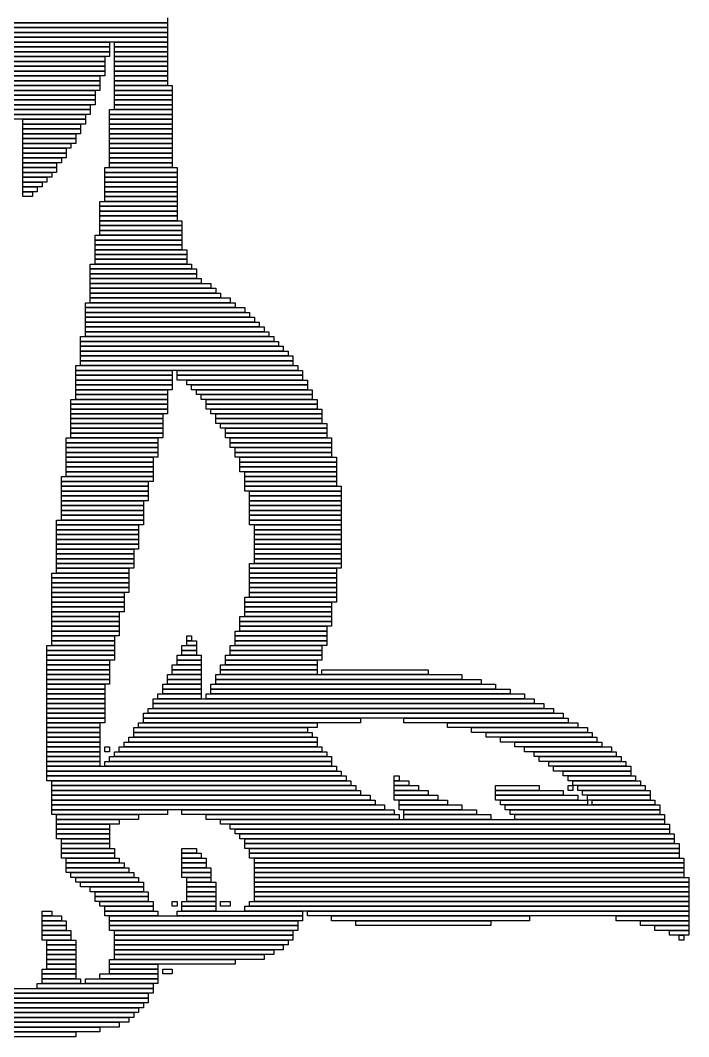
# Model space of a CAD drawing. Extents: x 356 to 668, y 301 to 723.
# Drawn here: x 529.5 to 668, y 301 to 511.5 of the extents above; entities that cross this region are included whole.
import ezdxf

# ---------------------------------------------------------------- set-up
doc = ezdxf.new("R2010")
doc.units = 0

msp = doc.modelspace()

# ---------------------------------------------------------------- linework, layer by layer
for p, q in [((560, 512), (560, 511)), ((560, 511), (508, 511)), ((508, 511), (560, 511)), ((560, 510), (508, 510)), ((508, 510), (560, 510)), ((560, 511), (560, 510)), ((560, 510), (560, 509)), ((507, 508), (560, 508)), ((560, 509), (508, 509)), ((508, 509), (560, 509)), ((560, 508), (508, 508)), ((560, 509), (560, 508)), ((560, 508), (560, 507)), ((560, 507), (507, 507)), ((507, 507), (548, 507)), ((548, 506), (507, 506)), ((507, 506), (548, 506)), ((548, 507), (548, 506)), ((548, 506), (548, 505)), ((549, 507), (560, 507)), ((549, 506), (549, 507)), ((560, 506), (549, 506)), ((549, 506), (560, 506)), ((549, 505), (549, 506)), ((560, 507), (560, 506)), ((560, 506), (560, 505)), ((506, 504), (547, 504)), ((548, 505), (507, 505)), ((507, 505), (548, 505)), ((548, 504), (507, 504)), ((547, 504), (547, 503)), ((548, 505), (548, 504)), ((560, 505), (549, 505)), ((549, 505), (560, 505)), ((549, 504), (549, 505)), ((560, 504), (549, 504)), ((549, 504), (560, 504)), ((549, 503), (549, 504)), ((560, 505), (560, 504)), ((560, 504), (560, 503)), ((505, 501), (547, 501)), ((547, 503), (506, 503)), ((506, 503), (547, 503)), ((547, 502), (506, 502)), ((506, 502), (547, 502)), ((547, 501), (506, 501)), ((547, 503), (547, 502)), ((547, 502), (547, 501)), ((547, 501), (547, 500)), ((560, 503), (549, 503)), ((549, 503), (560, 503)), ((549, 502), (549, 503)), ((560, 502), (549, 502)), ((549, 502), (560, 502)), ((549, 501), (549, 502)), ((560, 501), (549, 501)), ((549, 501), (560, 501)), ((549, 500), (549, 501)), ((560, 503), (560, 502)), ((560, 502), (560, 501)), ((560, 501), (560, 500)), ((547, 500), (505, 500)), ((505, 500), (546, 500)), ((546, 499), (505, 499)), ((505, 499), (546, 499)), ((546, 500), (546, 499)), ((546, 499), (546, 498)), ((560, 500), (549, 500)), ((549, 500), (560, 500)), ((549, 499), (549, 500)), ((560, 499), (549, 499)), ((549, 499), (560, 499)), ((549, 498), (549, 499)), ((560, 500), (560, 499)), ((560, 499), (560, 498)), ((504, 498), (546, 498)), ((546, 497), (504, 497)), ((504, 497), (545, 497)), ((546, 498), (505, 498)), ((545, 497), (545, 496)), ((546, 498), (546, 497)), ((560, 498), (549, 498)), ((549, 498), (561, 498)), ((549, 497), (549, 498)), ((561, 497), (549, 497)), ((549, 497), (561, 497)), ((549, 496), (549, 497)), ((561, 498), (561, 497)), ((561, 497), (561, 496)), ((503, 495), (545, 495)), ((545, 496), (504, 496)), ((504, 496), (545, 496)), ((545, 495), (504, 495)), ((545, 496), (545, 495)), ((545, 495), (545, 494)), ((561, 496), (549, 496)), ((549, 496), (561, 496)), ((549, 495), (549, 496)), ((561, 495), (549, 495)), ((549, 495), (561, 495)), ((549, 494), (549, 495)), ((561, 496), (561, 495)), ((561, 495), (561, 494)), ((502, 493), (544, 493)), ((545, 494), (503, 494)), ((503, 494), (544, 494)), ((544, 493), (503, 493)), ((544, 494), (544, 493)), ((544, 493), (544, 492)), ((548, 493), (561, 493)), ((548, 492), (548, 493)), ((561, 494), (549, 494)), ((549, 494), (561, 494)), ((549, 493), (549, 494)), ((561, 493), (549, 493)), ((561, 494), (561, 493)), ((561, 493), (561, 492)), ((501, 492), (543, 492)), ((543, 491), (501, 491)), ((544, 492), (502, 492)), ((530, 491), (543, 491)), ((530, 490), (530, 491)), ((543, 492), (543, 491)), ((543, 491), (543, 490)), ((561, 492), (548, 492)), ((548, 492), (561, 492)), ((548, 491), (548, 492)), ((561, 491), (548, 491)), ((548, 491), (561, 491)), ((548, 490), (548, 491)), ((561, 492), (561, 491)), ((561, 491), (561, 490)), ((543, 490), (530, 490)), ((530, 490), (542, 490)), ((530, 489), (530, 490)), ((542, 489), (530, 489)), ((530, 489), (542, 489)), ((530, 488), (530, 489)), ((542, 490), (542, 489)), ((542, 489), (542, 488)), ((561, 490), (548, 490)), ((548, 490), (561, 490)), ((548, 489), (548, 490)), ((561, 489), (548, 489)), ((548, 489), (561, 489)), ((548, 488), (548, 489)), ((561, 490), (561, 489)), ((561, 489), (561, 488)), ((542, 488), (530, 488)), ((530, 488), (541, 488)), ((530, 487), (530, 488)), ((541, 487), (530, 487)), ((530, 487), (541, 487)), ((530, 486), (530, 487)), ((541, 488), (541, 487)), ((541, 487), (541, 486)), ((561, 488), (548, 488)), ((548, 488), (561, 488)), ((548, 487), (548, 488)), ((561, 487), (548, 487)), ((548, 487), (561, 487)), ((548, 486), (548, 487)), ((561, 488), (561, 487)), ((561, 487), (561, 486)), ((541, 486), (530, 486)), ((530, 486), (540, 486)), ((530, 485), (530, 486)), ((540, 485), (530, 485)), ((530, 485), (539, 485)), ((530, 484), (530, 485)), ((539, 485), (539, 484)), ((540, 486), (540, 485)), ((561, 486), (548, 486)), ((548, 486), (561, 486)), ((548, 485), (548, 486)), ((561, 485), (548, 485)), ((548, 485), (561, 485)), ((548, 484), (548, 485)), ((561, 486), (561, 485)), ((561, 485), (561, 484)), ((539, 484), (530, 484)), ((530, 484), (539, 484)), ((530, 483), (530, 484)), ((539, 483), (530, 483)), ((530, 483), (538, 483)), ((530, 482), (530, 483)), ((538, 483), (538, 482)), ((539, 484), (539, 483)), ((561, 484), (548, 484)), ((548, 484), (561, 484)), ((548, 483), (548, 484)), ((561, 483), (548, 483)), ((548, 483), (561, 483)), ((548, 482), (548, 483)), ((561, 484), (561, 483)), ((561, 483), (561, 482)), ((538, 482), (530, 482)), ((530, 482), (537, 482)), ((530, 481), (530, 482)), ((537, 481), (530, 481)), ((530, 481), (537, 481)), ((530, 480), (530, 481)), ((537, 480), (530, 480)), ((530, 480), (536, 480)), ((530, 479), (530, 480)), ((536, 480), (536, 479)), ((537, 482), (537, 481)), ((537, 481), (537, 480)), ((547, 481), (562, 481)), ((547, 480), (547, 481)), ((562, 480), (547, 480)), ((547, 480), (562, 480)), ((547, 479), (547, 480)), ((561, 482), (548, 482)), ((548, 482), (561, 482)), ((548, 481), (548, 482)), ((561, 481), (548, 481)), ((561, 482), (561, 481)), ((562, 481), (562, 480)), ((562, 480), (562, 479)), ((536, 479), (530, 479)), ((530, 479), (535, 479)), ((530, 478), (530, 479)), ((535, 478), (530, 478)), ((530, 478), (534, 478)), ((530, 477), (530, 478)), ((534, 478), (534, 477)), ((535, 479), (535, 478)), ((562, 479), (547, 479)), ((547, 479), (562, 479)), ((547, 478), (547, 479)), ((562, 478), (547, 478)), ((547, 478), (562, 478)), ((547, 477), (547, 478)), ((562, 479), (562, 478)), ((562, 478), (562, 477)), ((534, 477), (530, 477)), ((530, 477), (533, 477)), ((530, 476), (530, 477)), ((533, 476), (530, 476)), ((530, 476), (532, 476)), ((530, 475), (530, 476)), ((532, 476), (532, 475)), ((533, 477), (533, 476)), ((562, 477), (547, 477)), ((547, 477), (562, 477)), ((547, 476), (547, 477)), ((562, 476), (547, 476)), ((547, 476), (562, 476)), ((547, 475), (547, 476)), ((562, 477), (562, 476)), ((562, 476), (562, 475)), ((532, 475), (530, 475)), ((546, 474), (562, 474)), ((546, 473), (546, 474)), ((562, 475), (547, 475)), ((547, 475), (562, 475)), ((547, 474), (547, 475)), ((562, 474), (547, 474)), ((562, 475), (562, 474)), ((562, 474), (562, 473)), ((562, 473), (546, 473)), ((546, 473), (562, 473)), ((546, 472), (546, 473)), ((562, 472), (546, 472)), ((546, 472), (562, 472)), ((546, 471), (546, 472)), ((562, 473), (562, 472)), ((562, 472), (562, 471)), ((562, 471), (546, 471)), ((546, 471), (562, 471)), ((546, 470), (546, 471)), ((562, 470), (546, 470)), ((546, 470), (563, 470)), ((546, 469), (546, 470)), ((562, 471), (562, 470)), ((563, 470), (563, 469)), ((563, 469), (546, 469)), ((546, 469), (563, 469)), ((546, 468), (546, 469)), ((563, 468), (546, 468)), ((546, 468), (563, 468)), ((546, 467), (546, 468)), ((563, 469), (563, 468)), ((563, 468), (563, 467)), ((545, 467), (563, 467)), ((545, 466), (545, 467)), ((563, 466), (545, 466)), ((545, 466), (563, 466)), ((545, 465), (545, 466)), ((563, 467), (546, 467)), ((563, 467), (563, 466)), ((563, 466), (563, 465)), ((563, 465), (545, 465)), ((545, 465), (563, 465)), ((545, 464), (545, 465)), ((563, 464), (545, 464)), ((545, 464), (564, 464)), ((545, 463), (545, 464)), ((563, 465), (563, 464)), ((564, 464), (564, 463)), ((544, 461), (565, 461)), ((544, 460), (544, 461)), ((564, 463), (545, 463)), ((545, 463), (564, 463)), ((545, 462), (545, 463)), ((564, 462), (545, 462)), ((545, 462), (564, 462)), ((545, 461), (545, 462)), ((564, 461), (545, 461)), ((564, 463), (564, 462)), ((564, 462), (564, 461)), ((565, 461), (565, 460)), ((565, 460), (544, 460)), ((544, 460), (566, 460)), ((544, 459), (544, 460)), ((566, 459), (544, 459)), ((544, 459), (566, 459)), ((544, 458), (544, 459)), ((566, 460), (566, 459)), ((566, 459), (566, 458)), ((566, 458), (544, 458)), ((544, 458), (567, 458)), ((544, 457), (544, 458)), ((567, 457), (544, 457)), ((544, 457), (569, 457)), ((544, 456), (544, 457)), ((567, 458), (567, 457)), ((569, 457), (569, 456)), ((569, 456), (544, 456)), ((544, 456), (570, 456)), ((544, 455), (544, 456)), ((570, 455), (544, 455)), ((544, 455), (571, 455)), ((544, 454), (544, 455)), ((570, 456), (570, 455)), ((571, 455), (571, 454)), ((543, 453), (574, 453)), ((543, 452), (543, 453)), ((571, 454), (544, 454)), ((544, 454), (573, 454)), ((544, 453), (544, 454)), ((573, 453), (544, 453)), ((573, 454), (573, 453)), ((574, 453), (574, 452)), ((574, 452), (543, 452)), ((543, 452), (576, 452)), ((543, 451), (543, 452)), ((576, 451), (543, 451)), ((543, 451), (577, 451)), ((543, 450), (543, 451)), ((576, 452), (576, 451)), ((577, 451), (577, 450)), ((577, 450), (543, 450)), ((543, 450), (578, 450)), ((543, 449), (543, 450)), ((578, 449), (543, 449)), ((543, 449), (579, 449)), ((543, 448), (543, 449)), ((578, 450), (578, 449)), ((579, 449), (579, 448)), ((579, 448), (543, 448)), ((543, 448), (580, 448)), ((543, 447), (543, 448)), ((580, 447), (543, 447)), ((543, 447), (581, 447)), ((543, 446), (543, 447)), ((580, 448), (580, 447)), ((581, 447), (581, 446)), ((542, 446), (582, 446)), ((542, 445), (542, 446)), ((582, 445), (542, 445)), ((542, 445), (583, 445)), ((542, 444), (542, 445)), ((581, 446), (543, 446)), ((582, 446), (582, 445)), ((583, 445), (583, 444)), ((583, 444), (542, 444)), ((542, 444), (584, 444)), ((542, 443), (542, 444)), ((584, 443), (542, 443)), ((542, 443), (585, 443)), ((542, 442), (542, 443)), ((584, 444), (584, 443)), ((585, 443), (585, 442)), ((541, 440), (587, 440)), ((541, 439), (541, 440)), ((585, 442), (542, 442)), ((542, 442), (586, 442)), ((542, 441), (542, 442)), ((586, 441), (542, 441)), ((542, 441), (586, 441)), ((542, 440), (542, 441)), ((586, 440), (542, 440)), ((586, 442), (586, 441)), ((586, 441), (586, 440)), ((587, 440), (587, 439)), ((587, 439), (541, 439)), ((541, 439), (561, 439)), ((541, 438), (541, 439)), ((561, 438), (541, 438)), ((541, 438), (561, 438)), ((541, 437), (541, 438)), ((561, 439), (561, 438)), ((561, 438), (561, 437)), ((562, 439), (588, 439)), ((562, 438), (562, 439)), ((588, 438), (562, 438)), ((562, 438), (588, 438)), ((562, 437), (562, 438)), ((588, 439), (588, 438)), ((588, 438), (588, 437)), ((561, 437), (541, 437)), ((541, 437), (561, 437)), ((541, 436), (541, 437)), ((561, 436), (541, 436)), ((541, 436), (561, 436)), ((541, 435), (541, 436)), ((561, 437), (561, 436)), ((561, 436), (561, 435)), ((588, 437), (562, 437)), ((564, 437), (589, 437)), ((564, 436), (564, 437)), ((589, 436), (564, 436)), ((565, 436), (589, 436)), ((565, 435), (565, 436)), ((589, 437), (589, 436)), ((589, 436), (589, 435)), ((561, 435), (541, 435)), ((541, 435), (560, 435)), ((541, 434), (541, 435)), ((560, 434), (541, 434)), ((541, 434), (560, 434)), ((541, 433), (541, 434)), ((560, 435), (560, 434)), ((560, 434), (560, 433)), ((589, 435), (565, 435)), ((566, 435), (590, 435)), ((566, 434), (566, 435)), ((590, 434), (566, 434)), ((567, 434), (590, 434)), ((567, 433), (567, 434)), ((590, 435), (590, 434)), ((590, 434), (590, 433)), ((540, 433), (560, 433)), ((540, 432), (540, 433)), ((560, 432), (540, 432)), ((540, 432), (560, 432)), ((540, 431), (540, 432)), ((560, 433), (541, 433)), ((560, 433), (560, 432)), ((560, 432), (560, 431)), ((590, 433), (567, 433)), ((568, 433), (591, 433)), ((568, 432), (568, 433)), ((591, 432), (568, 432)), ((568, 432), (591, 432)), ((568, 431), (568, 432)), ((591, 433), (591, 432)), ((591, 432), (591, 431)), ((560, 431), (540, 431)), ((540, 431), (560, 431)), ((540, 430), (540, 431)), ((560, 430), (540, 430)), ((540, 430), (559, 430)), ((540, 429), (540, 430)), ((559, 430), (559, 429)), ((560, 431), (560, 430)), ((591, 431), (568, 431)), ((569, 431), (592, 431)), ((569, 430), (569, 431)), ((592, 430), (569, 430)), ((570, 430), (592, 430)), ((570, 429), (570, 430)), ((592, 431), (592, 430)), ((592, 430), (592, 429)), ((559, 429), (540, 429)), ((540, 429), (559, 429)), ((540, 428), (540, 429)), ((559, 428), (540, 428)), ((540, 428), (559, 428)), ((540, 427), (540, 428)), ((559, 429), (559, 428)), ((559, 428), (559, 427)), ((592, 429), (570, 429)), ((570, 429), (592, 429)), ((570, 428), (570, 429)), ((592, 428), (570, 428)), ((571, 428), (593, 428)), ((571, 427), (571, 428)), ((592, 429), (592, 428)), ((593, 428), (593, 427)), ((559, 427), (540, 427)), ((540, 427), (559, 427)), ((540, 426), (540, 427)), ((559, 426), (540, 426)), ((540, 426), (559, 426)), ((540, 425), (540, 426)), ((559, 427), (559, 426)), ((559, 426), (559, 425)), ((593, 427), (571, 427)), ((572, 427), (593, 427)), ((572, 426), (572, 427)), ((593, 426), (572, 426)), ((572, 426), (593, 426)), ((572, 425), (572, 426)), ((593, 427), (593, 426)), ((593, 426), (593, 425)), ((539, 425), (558, 425)), ((539, 424), (539, 425)), ((558, 424), (539, 424)), ((539, 424), (558, 424)), ((539, 423), (539, 424)), ((559, 425), (540, 425)), ((558, 425), (558, 424)), ((558, 424), (558, 423)), ((593, 425), (572, 425)), ((573, 425), (594, 425)), ((573, 424), (573, 425)), ((594, 424), (573, 424)), ((573, 424), (594, 424)), ((573, 423), (573, 424)), ((594, 425), (594, 424)), ((594, 424), (594, 423)), ((558, 423), (539, 423)), ((539, 423), (558, 423)), ((539, 422), (539, 423)), ((558, 422), (539, 422)), ((539, 422), (558, 422)), ((539, 421), (539, 422)), ((558, 421), (539, 421)), ((539, 421), (557, 421)), ((539, 420), (539, 421)), ((557, 421), (557, 420)), ((558, 423), (558, 422)), ((558, 422), (558, 421)), ((594, 423), (573, 423)), ((574, 423), (594, 423)), ((574, 422), (574, 423)), ((594, 422), (574, 422)), ((574, 422), (594, 422)), ((574, 421), (574, 422)), ((594, 421), (574, 421)), ((575, 421), (595, 421)), ((575, 420), (575, 421)), ((594, 423), (594, 422)), ((594, 422), (594, 421)), ((595, 421), (595, 420)), ((557, 420), (539, 420)), ((539, 420), (557, 420)), ((539, 419), (539, 420)), ((557, 419), (539, 419)), ((539, 419), (557, 419)), ((539, 418), (539, 419)), ((557, 420), (557, 419)), ((557, 419), (557, 418)), ((595, 420), (575, 420)), ((575, 420), (595, 420)), ((575, 419), (575, 420)), ((595, 419), (575, 419)), ((575, 419), (595, 419)), ((575, 418), (575, 419)), ((595, 420), (595, 419)), ((595, 419), (595, 418)), ((538, 417), (557, 417)), ((538, 416), (538, 417)), ((557, 418), (539, 418)), ((539, 418), (557, 418)), ((539, 417), (539, 418)), ((557, 417), (539, 417)), ((557, 418), (557, 417)), ((557, 417), (557, 416)), ((595, 418), (575, 418)), ((576, 418), (595, 418)), ((576, 417), (576, 418)), ((595, 417), (576, 417)), ((576, 417), (595, 417)), ((576, 416), (576, 417)), ((595, 418), (595, 417)), ((595, 417), (595, 416)), ((557, 416), (538, 416)), ((538, 416), (556, 416)), ((538, 415), (538, 416)), ((556, 415), (538, 415)), ((538, 415), (556, 415)), ((538, 414), (538, 415)), ((556, 416), (556, 415)), ((556, 415), (556, 414)), ((595, 416), (576, 416)), ((576, 416), (595, 416)), ((576, 415), (576, 416)), ((595, 415), (576, 415)), ((576, 415), (596, 415)), ((576, 414), (576, 415)), ((595, 416), (595, 415)), ((596, 415), (596, 414)), ((556, 414), (538, 414)), ((538, 414), (556, 414)), ((538, 413), (538, 414)), ((556, 413), (538, 413)), ((538, 413), (556, 413)), ((538, 412), (538, 413)), ((556, 414), (556, 413)), ((556, 413), (556, 412)), ((596, 414), (576, 414)), ((577, 414), (596, 414)), ((577, 413), (577, 414)), ((596, 413), (577, 413)), ((577, 413), (596, 413)), ((577, 412), (577, 413)), ((596, 414), (596, 413)), ((596, 413), (596, 412)), ((556, 412), (538, 412)), ((538, 412), (555, 412)), ((538, 411), (538, 412)), ((555, 411), (538, 411)), ((538, 411), (555, 411)), ((538, 410), (538, 411)), ((555, 412), (555, 411)), ((555, 411), (555, 410)), ((596, 412), (577, 412)), ((577, 412), (596, 412)), ((577, 411), (577, 412)), ((596, 411), (577, 411)), ((577, 411), (596, 411)), ((577, 410), (577, 411)), ((596, 412), (596, 411)), ((596, 411), (596, 410)), ((555, 410), (538, 410)), ((538, 410), (555, 410)), ((538, 409), (538, 410)), ((555, 409), (538, 409)), ((538, 409), (555, 409)), ((538, 408), (538, 409)), ((555, 410), (555, 409)), ((555, 409), (555, 408)), ((596, 410), (577, 410)), ((577, 410), (596, 410)), ((577, 409), (577, 410)), ((596, 409), (577, 409)), ((577, 409), (596, 409)), ((577, 408), (577, 409)), ((596, 410), (596, 409)), ((596, 409), (596, 408)), ((537, 408), (555, 408)), ((537, 407), (537, 408)), ((555, 407), (537, 407)), ((537, 407), (554, 407)), ((537, 406), (537, 407)), ((555, 408), (538, 408)), ((554, 407), (554, 406)), ((555, 408), (555, 407)), ((596, 408), (577, 408)), ((577, 408), (596, 408)), ((577, 407), (577, 408)), ((596, 407), (577, 407)), ((578, 407), (596, 407)), ((578, 406), (578, 407)), ((596, 408), (596, 407)), ((596, 407), (596, 406)), ((554, 406), (537, 406)), ((537, 406), (554, 406)), ((537, 405), (537, 406)), ((554, 405), (537, 405)), ((537, 405), (554, 405)), ((537, 404), (537, 405)), ((554, 406), (554, 405)), ((554, 405), (554, 404)), ((596, 406), (578, 406)), ((578, 406), (596, 406)), ((578, 405), (578, 406)), ((596, 405), (578, 405)), ((578, 405), (596, 405)), ((578, 404), (578, 405)), ((596, 406), (596, 405)), ((596, 405), (596, 404)), ((554, 404), (537, 404)), ((537, 404), (554, 404)), ((537, 403), (537, 404)), ((554, 403), (537, 403)), ((537, 403), (554, 403)), ((537, 402), (537, 403)), ((554, 404), (554, 403)), ((554, 403), (554, 402)), ((596, 404), (578, 404)), ((578, 404), (596, 404)), ((578, 403), (578, 404)), ((596, 403), (578, 403)), ((578, 403), (596, 403)), ((578, 402), (578, 403)), ((596, 404), (596, 403)), ((596, 403), (596, 402)), ((554, 402), (537, 402)), ((537, 402), (553, 402)), ((537, 401), (537, 402)), ((553, 401), (537, 401)), ((537, 401), (553, 401)), ((537, 400), (537, 401)), ((553, 400), (537, 400)), ((537, 400), (553, 400)), ((537, 399), (537, 400)), ((553, 402), (553, 401)), ((553, 401), (553, 400)), ((553, 400), (553, 399)), ((596, 402), (578, 402)), ((578, 402), (596, 402)), ((578, 401), (578, 402)), ((596, 401), (578, 401)), ((578, 401), (596, 401)), ((578, 400), (578, 401)), ((596, 400), (578, 400)), ((578, 400), (596, 400)), ((578, 399), (578, 400)), ((596, 402), (596, 401)), ((596, 401), (596, 400)), ((596, 400), (596, 399)), ((553, 399), (537, 399)), ((537, 399), (553, 399)), ((537, 398), (537, 399)), ((553, 398), (537, 398)), ((537, 398), (552, 398)), ((537, 397), (537, 398)), ((552, 398), (552, 397)), ((553, 399), (553, 398)), ((577, 399), (596, 399)), ((577, 398), (577, 399)), ((596, 398), (577, 398)), ((577, 398), (595, 398)), ((577, 397), (577, 398)), ((596, 399), (578, 399)), ((595, 398), (595, 397)), ((596, 399), (596, 398)), ((536, 397), (552, 397)), ((536, 396), (536, 397)), ((552, 396), (536, 396)), ((536, 396), (552, 396)), ((536, 395), (536, 396)), ((552, 397), (537, 397)), ((552, 397), (552, 396)), ((552, 396), (552, 395)), ((595, 397), (577, 397)), ((577, 397), (595, 397)), ((577, 396), (577, 397)), ((595, 396), (577, 396)), ((577, 396), (595, 396)), ((577, 395), (577, 396)), ((595, 397), (595, 396)), ((595, 396), (595, 395)), ((552, 395), (536, 395)), ((536, 395), (552, 395)), ((536, 394), (536, 395)), ((552, 394), (536, 394)), ((536, 394), (552, 394)), ((536, 393), (536, 394)), ((552, 395), (552, 394)), ((552, 394), (552, 393)), ((595, 395), (577, 395)), ((577, 395), (595, 395)), ((577, 394), (577, 395)), ((595, 394), (577, 394)), ((577, 394), (595, 394)), ((577, 393), (577, 394)), ((595, 395), (595, 394)), ((595, 394), (595, 393)), ((552, 393), (536, 393)), ((536, 393), (551, 393)), ((536, 392), (536, 393)), ((551, 392), (536, 392)), ((536, 392), (551, 392)), ((536, 391), (536, 392)), ((551, 393), (551, 392)), ((551, 392), (551, 391)), ((576, 392), (595, 392)), ((576, 391), (576, 392)), ((595, 393), (577, 393)), ((577, 393), (595, 393)), ((577, 392), (577, 393)), ((595, 392), (577, 392)), ((595, 393), (595, 392)), ((595, 392), (595, 391)), ((551, 391), (536, 391)), ((536, 391), (551, 391)), ((536, 390), (536, 391)), ((551, 390), (536, 390)), ((536, 390), (551, 390)), ((536, 389), (536, 390)), ((551, 391), (551, 390)), ((551, 390), (551, 389)), ((595, 391), (576, 391)), ((576, 391), (594, 391)), ((576, 390), (576, 391)), ((594, 390), (576, 390)), ((576, 390), (594, 390)), ((576, 389), (576, 390)), ((594, 391), (594, 390)), ((594, 390), (594, 389)), ((551, 389), (536, 389)), ((536, 389), (550, 389)), ((536, 388), (536, 389)), ((550, 388), (536, 388)), ((536, 388), (550, 388)), ((536, 387), (536, 388)), ((550, 389), (550, 388)), ((550, 388), (550, 387)), ((575, 388), (594, 388)), ((575, 387), (575, 388)), ((594, 389), (576, 389)), ((576, 389), (594, 389)), ((576, 388), (576, 389)), ((594, 388), (576, 388)), ((594, 389), (594, 388)), ((594, 388), (594, 387)), ((550, 387), (536, 387)), ((536, 387), (550, 387)), ((536, 386), (536, 387)), ((550, 386), (536, 386)), ((536, 386), (550, 386)), ((536, 385), (536, 386)), ((550, 387), (550, 386)), ((550, 386), (550, 385)), ((594, 387), (575, 387)), ((575, 387), (594, 387)), ((575, 386), (575, 387)), ((594, 386), (575, 386)), ((575, 386), (593, 386)), ((575, 385), (575, 386)), ((593, 386), (593, 385)), ((594, 387), (594, 386)), ((550, 385), (536, 385)), ((536, 385), (550, 385)), ((536, 384), (536, 385)), ((550, 384), (536, 384)), ((536, 384), (549, 384)), ((536, 383), (536, 384)), ((549, 384), (549, 383)), ((550, 385), (550, 384)), ((564, 384), (565, 384)), ((564, 383), (564, 384)), ((565, 384), (565, 383)), ((574, 385), (593, 385)), ((574, 384), (574, 385)), ((593, 384), (574, 384)), ((574, 384), (593, 384)), ((574, 383), (574, 384)), ((593, 385), (575, 385)), ((593, 385), (593, 384)), ((593, 384), (593, 383)), ((535, 382), (549, 382)), ((535, 381), (535, 382)), ((549, 383), (536, 383)), ((536, 383), (549, 383)), ((536, 382), (536, 383)), ((549, 382), (536, 382)), ((549, 383), (549, 382)), ((549, 382), (549, 381)), ((563, 382), (566, 382)), ((563, 381), (563, 382)), ((565, 383), (564, 383)), ((564, 383), (566, 383)), ((564, 382), (564, 383)), ((566, 382), (564, 382)), ((566, 383), (566, 382)), ((566, 382), (566, 381)), ((573, 382), (592, 382)), ((573, 381), (573, 382)), ((593, 383), (574, 383)), ((574, 383), (593, 383)), ((574, 382), (574, 383)), ((593, 382), (574, 382)), ((592, 382), (592, 381)), ((593, 383), (593, 382)), ((549, 381), (535, 381)), ((535, 381), (549, 381)), ((535, 380), (535, 381)), ((549, 380), (535, 380)), ((535, 380), (549, 380)), ((535, 379), (535, 380)), ((549, 379), (535, 379)), ((535, 379), (548, 379)), ((535, 378), (535, 379)), ((548, 379), (548, 378)), ((549, 381), (549, 380)), ((549, 380), (549, 379)), ((562, 380), (567, 380)), ((562, 379), (562, 380)), ((567, 379), (562, 379)), ((562, 379), (567, 379)), ((562, 378), (562, 379)), ((566, 381), (563, 381)), ((563, 381), (566, 381)), ((563, 380), (563, 381)), ((566, 380), (563, 380)), ((566, 381), (566, 380)), ((567, 380), (567, 379)), ((567, 379), (567, 378)), ((572, 380), (592, 380)), ((572, 379), (572, 380)), ((592, 379), (572, 379)), ((572, 379), (591, 379)), ((572, 378), (572, 379)), ((592, 381), (573, 381)), ((573, 381), (592, 381)), ((573, 380), (573, 381)), ((592, 380), (573, 380)), ((591, 379), (591, 378)), ((592, 381), (592, 380)), ((592, 380), (592, 379)), ((548, 378), (535, 378)), ((535, 378), (548, 378)), ((535, 377), (535, 378)), ((548, 377), (535, 377)), ((535, 377), (548, 377)), ((535, 376), (535, 377)), ((548, 378), (548, 377)), ((548, 377), (548, 376)), ((561, 378), (567, 378)), ((561, 377), (561, 378)), ((567, 377), (561, 377)), ((561, 377), (567, 377)), ((561, 376), (561, 377)), ((567, 378), (562, 378)), ((567, 378), (567, 377)), ((567, 377), (567, 376)), ((571, 378), (591, 378)), ((571, 377), (571, 378)), ((591, 377), (571, 377)), ((571, 377), (591, 377)), ((571, 376), (571, 377)), ((591, 378), (572, 378)), ((591, 378), (591, 377)), ((591, 377), (591, 376)), ((592, 377), (614, 377)), ((592, 376), (592, 377)), ((614, 377), (614, 376)), ((548, 376), (535, 376)), ((535, 376), (548, 376)), ((535, 375), (535, 376)), ((548, 375), (535, 375)), ((535, 375), (548, 375)), ((535, 374), (535, 375)), ((548, 376), (548, 375)), ((548, 375), (548, 374)), ((560, 376), (567, 376)), ((560, 375), (560, 376)), ((567, 375), (560, 375)), ((560, 375), (567, 375)), ((560, 374), (560, 375)), ((567, 376), (561, 376)), ((567, 376), (567, 375)), ((567, 375), (567, 374)), ((570, 376), (621, 376)), ((570, 375), (570, 376)), ((621, 375), (570, 375)), ((570, 375), (625, 375)), ((570, 374), (570, 375)), ((591, 376), (571, 376)), ((614, 376), (592, 376)), ((621, 376), (621, 375)), ((625, 375), (625, 374)), ((548, 374), (535, 374)), ((535, 374), (547, 374)), ((535, 373), (535, 374)), ((547, 373), (535, 373)), ((535, 373), (547, 373)), ((535, 372), (535, 373)), ((547, 374), (547, 373)), ((547, 373), (547, 372)), ((559, 374), (567, 374)), ((559, 373), (559, 374)), ((567, 373), (559, 373)), ((559, 373), (567, 373)), ((559, 372), (559, 373)), ((567, 374), (560, 374)), ((567, 374), (567, 373)), ((567, 373), (567, 372)), ((569, 374), (628, 374)), ((569, 373), (569, 374)), ((628, 373), (569, 373)), ((569, 373), (631, 373)), ((569, 372), (569, 373)), ((625, 374), (570, 374)), ((628, 374), (628, 373)), ((631, 373), (631, 372)), ((547, 372), (535, 372)), ((535, 372), (547, 372)), ((535, 371), (535, 372)), ((547, 371), (535, 371)), ((535, 371), (547, 371)), ((535, 370), (535, 371)), ((547, 372), (547, 371)), ((547, 371), (547, 370)), ((557, 371), (636, 371)), ((557, 370), (557, 371)), ((558, 372), (567, 372)), ((558, 371), (558, 372)), ((567, 371), (558, 371)), ((567, 372), (559, 372)), ((567, 372), (567, 371)), ((568, 372), (634, 372)), ((568, 371), (568, 372)), ((634, 371), (568, 371)), ((631, 372), (569, 372)), ((634, 372), (634, 371)), ((636, 371), (636, 370)), ((547, 370), (535, 370)), ((535, 370), (547, 370)), ((535, 369), (535, 370)), ((547, 369), (535, 369)), ((535, 369), (547, 369)), ((535, 368), (535, 369)), ((547, 370), (547, 369)), ((547, 369), (547, 368)), ((556, 369), (640, 369)), ((556, 368), (556, 369)), ((636, 370), (557, 370)), ((557, 370), (638, 370)), ((557, 369), (557, 370)), ((638, 369), (557, 369)), ((638, 370), (638, 369)), ((640, 369), (640, 368)), ((547, 368), (535, 368)), ((535, 368), (547, 368)), ((535, 367), (535, 368)), ((547, 367), (535, 367)), ((535, 367), (547, 367)), ((535, 366), (535, 367)), ((547, 368), (547, 367)), ((547, 367), (547, 366)), ((555, 368), (642, 368)), ((555, 367), (555, 368)), ((642, 367), (555, 367)), ((555, 367), (600, 367)), ((555, 366), (555, 367)), ((640, 368), (556, 368)), ((600, 367), (600, 366)), ((609, 367), (643, 367)), ((609, 366), (609, 367)), ((642, 368), (642, 367)), ((643, 367), (643, 366)), ((547, 366), (535, 366)), ((535, 366), (546, 366)), ((535, 365), (535, 366)), ((546, 365), (535, 365)), ((535, 365), (546, 365)), ((535, 364), (535, 365)), ((546, 366), (546, 365)), ((546, 365), (546, 364)), ((553, 365), (589, 365)), ((553, 364), (553, 365)), ((554, 366), (591, 366)), ((554, 365), (554, 366)), ((591, 365), (554, 365)), ((600, 366), (555, 366)), ((589, 365), (589, 364)), ((591, 366), (591, 365)), ((643, 366), (609, 366)), ((618, 366), (645, 366)), ((618, 365), (618, 366)), ((645, 365), (618, 365)), ((623, 365), (647, 365)), ((623, 364), (623, 365)), ((645, 366), (645, 365)), ((647, 365), (647, 364)), ((546, 364), (535, 364)), ((535, 364), (546, 364)), ((535, 363), (535, 364)), ((546, 363), (535, 363)), ((535, 363), (546, 363)), ((535, 362), (535, 363)), ((546, 364), (546, 363)), ((546, 363), (546, 362)), ((552, 363), (591, 363)), ((552, 362), (552, 363)), ((589, 364), (553, 364)), ((553, 364), (590, 364)), ((553, 363), (553, 364)), ((590, 363), (553, 363)), ((590, 364), (590, 363)), ((591, 363), (591, 362)), ((647, 364), (623, 364)), ((626, 364), (648, 364)), ((626, 363), (626, 364)), ((648, 363), (626, 363)), ((629, 363), (649, 363)), ((629, 362), (629, 363)), ((648, 364), (648, 363)), ((649, 363), (649, 362)), ((546, 362), (535, 362)), ((535, 362), (546, 362)), ((535, 361), (535, 362)), ((546, 361), (535, 361)), ((535, 361), (546, 361)), ((535, 360), (535, 361)), ((546, 360), (535, 360)), ((535, 360), (546, 360)), ((535, 359), (535, 360)), ((546, 362), (546, 361)), ((546, 361), (546, 360)), ((546, 360), (546, 359)), ((547, 361), (548, 361)), ((547, 360), (547, 361)), ((548, 360), (547, 360)), ((548, 361), (548, 360)), ((549, 360), (593, 360)), ((549, 359), (549, 360)), ((550, 361), (592, 361)), ((550, 360), (550, 361)), ((592, 360), (550, 360)), ((551, 362), (591, 362)), ((551, 361), (551, 362)), ((591, 361), (551, 361)), ((591, 362), (552, 362)), ((591, 362), (591, 361)), ((592, 361), (592, 360)), ((593, 360), (593, 359)), ((649, 362), (629, 362)), ((632, 362), (650, 362)), ((632, 361), (632, 362)), ((650, 361), (632, 361)), ((634, 361), (652, 361)), ((634, 360), (634, 361)), ((652, 360), (634, 360)), ((636, 360), (653, 360)), ((636, 359), (636, 360)), ((650, 362), (650, 361)), ((652, 361), (652, 360)), ((653, 360), (653, 359)), ((546, 359), (535, 359)), ((535, 359), (546, 359)), ((535, 358), (535, 359)), ((546, 358), (535, 358)), ((535, 358), (546, 358)), ((535, 357), (535, 358)), ((546, 359), (546, 358)), ((546, 358), (546, 357)), ((547, 358), (594, 358)), ((547, 357), (547, 358)), ((548, 359), (594, 359)), ((548, 358), (548, 359)), ((594, 358), (548, 358)), ((593, 359), (549, 359)), ((594, 359), (594, 358)), ((594, 358), (594, 357)), ((653, 359), (636, 359)), ((637, 359), (654, 359)), ((637, 358), (637, 359)), ((654, 358), (637, 358)), ((639, 358), (655, 358)), ((639, 357), (639, 358)), ((654, 359), (654, 358)), ((655, 358), (655, 357)), ((546, 357), (535, 357)), ((535, 357), (595, 357)), ((535, 356), (535, 357)), ((595, 356), (535, 356)), ((535, 356), (596, 356)), ((535, 355), (535, 356)), ((594, 357), (547, 357)), ((595, 357), (595, 356)), ((596, 356), (596, 355)), ((655, 357), (639, 357)), ((640, 357), (656, 357)), ((640, 356), (640, 357)), ((656, 356), (640, 356)), ((642, 356), (656, 356)), ((642, 355), (642, 356)), ((656, 357), (656, 356)), ((656, 356), (656, 355)), ((596, 355), (535, 355)), ((535, 355), (597, 355)), ((535, 354), (535, 355)), ((597, 354), (535, 354)), ((536, 354), (598, 354)), ((536, 353), (536, 354)), ((597, 355), (597, 354)), ((598, 354), (598, 353)), ((607, 355), (608, 355)), ((607, 354), (607, 355)), ((608, 354), (607, 354)), ((607, 354), (610, 354)), ((607, 353), (607, 354)), ((608, 355), (608, 354)), ((610, 354), (610, 353)), ((656, 355), (642, 355)), ((643, 355), (657, 355)), ((643, 354), (643, 355)), ((657, 354), (643, 354)), ((644, 354), (658, 354)), ((644, 353), (644, 354)), ((657, 355), (657, 354)), ((658, 354), (658, 353)), ((598, 353), (536, 353)), ((536, 353), (599, 353)), ((536, 352), (536, 353)), ((599, 352), (536, 352)), ((536, 352), (600, 352)), ((536, 351), (536, 352)), ((599, 353), (599, 352)), ((600, 352), (600, 351)), ((610, 353), (607, 353)), ((607, 353), (612, 353)), ((607, 352), (607, 353)), ((612, 352), (607, 352)), ((607, 352), (614, 352)), ((607, 351), (607, 352)), ((612, 353), (612, 352)), ((614, 352), (614, 351)), ((628, 353), (637, 353)), ((628, 352), (628, 353)), ((637, 352), (628, 352)), ((628, 352), (642, 352)), ((628, 351), (628, 352)), ((637, 353), (637, 352)), ((642, 352), (642, 351)), ((643, 353), (644, 353)), ((643, 352), (643, 353)), ((644, 352), (643, 352)), ((658, 353), (644, 353)), ((644, 353), (644, 352)), ((645, 353), (659, 353)), ((645, 352), (645, 353)), ((659, 352), (645, 352)), ((646, 352), (660, 352)), ((646, 351), (646, 352)), ((659, 353), (659, 352)), ((660, 352), (660, 351)), ((600, 351), (536, 351)), ((536, 351), (602, 351)), ((536, 350), (536, 351)), ((602, 350), (536, 350)), ((536, 350), (603, 350)), ((536, 349), (536, 350)), ((602, 351), (602, 350)), ((603, 350), (603, 349)), ((614, 351), (607, 351)), ((607, 351), (616, 351)), ((607, 350), (607, 351)), ((616, 350), (607, 350)), ((608, 350), (618, 350)), ((608, 349), (608, 350)), ((616, 351), (616, 350)), ((618, 350), (618, 349)), ((642, 351), (628, 351)), ((628, 351), (645, 351)), ((628, 350), (628, 351)), ((645, 350), (628, 350)), ((629, 350), (647, 350)), ((629, 349), (629, 350)), ((645, 351), (645, 350)), ((660, 351), (646, 351)), ((647, 351), (660, 351)), ((647, 350), (647, 351)), ((660, 350), (647, 350)), ((647, 350), (647, 349)), ((648, 350), (661, 350)), ((648, 349), (648, 350)), ((660, 351), (660, 350)), ((661, 350), (661, 349)), ((603, 349), (536, 349)), ((536, 349), (605, 349)), ((536, 348), (536, 349)), ((605, 348), (536, 348)), ((536, 348), (560, 348)), ((536, 347), (536, 348)), ((560, 348), (560, 347)), ((563, 348), (607, 348)), ((563, 347), (563, 348)), ((605, 349), (605, 348)), ((607, 348), (607, 347)), ((618, 349), (608, 349)), ((608, 349), (621, 349)), ((608, 348), (608, 349)), ((621, 348), (608, 348)), ((609, 348), (624, 348)), ((609, 347), (609, 348)), ((621, 349), (621, 348)), ((624, 348), (624, 347)), ((647, 349), (629, 349)), ((630, 349), (662, 349)), ((630, 348), (630, 349)), ((662, 348), (630, 348)), ((631, 348), (662, 348)), ((631, 347), (631, 348)), ((661, 349), (648, 349)), ((662, 349), (662, 348)), ((662, 348), (662, 347)), ((560, 347), (536, 347)), ((537, 347), (554, 347)), ((537, 346), (537, 347)), ((554, 346), (537, 346)), ((537, 346), (550, 346)), ((537, 345), (537, 346)), ((550, 346), (550, 345)), ((554, 347), (554, 346)), ((607, 347), (563, 347)), ((568, 347), (608, 347)), ((568, 346), (568, 347)), ((608, 346), (568, 346)), ((571, 346), (663, 346)), ((571, 345), (571, 346)), ((608, 347), (608, 346)), ((624, 347), (609, 347)), ((609, 347), (627, 347)), ((609, 346), (609, 347)), ((627, 346), (609, 346)), ((627, 347), (627, 346)), ((662, 347), (631, 347)), ((632, 347), (663, 347)), ((632, 346), (632, 347)), ((663, 346), (632, 346)), ((663, 347), (663, 346)), ((663, 346), (663, 345)), ((550, 345), (537, 345)), ((537, 345), (548, 345)), ((537, 344), (537, 345)), ((548, 344), (537, 344)), ((537, 344), (548, 344)), ((537, 343), (537, 344)), ((548, 345), (548, 344)), ((548, 344), (548, 343)), ((663, 345), (571, 345)), ((573, 345), (664, 345)), ((573, 344), (573, 345)), ((664, 344), (573, 344)), ((574, 344), (664, 344)), ((574, 343), (574, 344)), ((664, 345), (664, 344)), ((664, 344), (664, 343)), ((548, 343), (537, 343)), ((537, 343), (548, 343)), ((537, 342), (537, 343)), ((548, 342), (537, 342)), ((538, 342), (548, 342)), ((538, 341), (538, 342)), ((548, 343), (548, 342)), ((548, 342), (548, 341)), ((664, 343), (574, 343)), ((575, 343), (665, 343)), ((575, 342), (575, 343)), ((665, 342), (575, 342)), ((576, 342), (665, 342)), ((576, 341), (576, 342)), ((665, 343), (665, 342)), ((665, 342), (665, 341)), ((548, 341), (538, 341)), ((538, 341), (548, 341)), ((538, 340), (538, 341)), ((548, 340), (538, 340)), ((538, 340), (549, 340)), ((538, 339), (538, 340)), ((549, 339), (538, 339)), ((538, 339), (549, 339)), ((538, 338), (538, 339)), ((548, 341), (548, 340)), ((549, 340), (549, 339)), ((549, 339), (549, 338)), ((563, 340), (566, 340)), ((563, 339), (563, 340)), ((566, 339), (563, 339)), ((563, 339), (567, 339)), ((563, 338), (563, 339)), ((566, 340), (566, 339)), ((567, 339), (567, 338)), ((665, 341), (576, 341)), ((576, 341), (666, 341)), ((576, 340), (576, 341)), ((666, 340), (576, 340)), ((577, 340), (666, 340)), ((577, 339), (577, 340)), ((666, 339), (577, 339)), ((577, 339), (666, 339)), ((577, 338), (577, 339)), ((666, 341), (666, 340)), ((666, 340), (666, 339)), ((666, 339), (666, 338)), ((549, 338), (538, 338)), ((539, 338), (550, 338)), ((539, 337), (539, 338)), ((550, 337), (539, 337)), ((539, 337), (551, 337)), ((539, 336), (539, 337)), ((550, 338), (550, 337)), ((551, 337), (551, 336)), ((567, 338), (563, 338)), ((563, 338), (568, 338)), ((563, 337), (563, 338)), ((568, 337), (563, 337)), ((563, 337), (568, 337)), ((563, 336), (563, 337)), ((568, 338), (568, 337)), ((568, 337), (568, 336)), ((666, 338), (577, 338)), ((578, 338), (667, 338)), ((578, 337), (578, 338)), ((667, 337), (578, 337)), ((578, 337), (667, 337)), ((578, 336), (578, 337)), ((667, 338), (667, 337)), ((667, 337), (667, 336)), ((551, 336), (539, 336)), ((539, 336), (552, 336)), ((539, 335), (539, 336)), ((552, 335), (539, 335)), ((540, 335), (553, 335)), ((540, 334), (540, 335)), ((552, 336), (552, 335)), ((553, 335), (553, 334)), ((568, 336), (563, 336)), ((563, 336), (569, 336)), ((563, 335), (563, 336)), ((569, 335), (563, 335)), ((563, 335), (569, 335)), ((563, 334), (563, 335)), ((569, 336), (569, 335)), ((569, 335), (569, 334)), ((667, 336), (578, 336)), ((578, 336), (667, 336)), ((578, 335), (578, 336)), ((667, 335), (578, 335)), ((578, 335), (667, 335)), ((578, 334), (578, 335)), ((667, 336), (667, 335)), ((667, 335), (667, 334)), ((553, 334), (540, 334)), ((541, 334), (554, 334)), ((541, 333), (541, 334)), ((554, 333), (541, 333)), ((542, 333), (555, 333)), ((542, 332), (542, 333)), ((554, 334), (554, 333)), ((555, 333), (555, 332)), ((569, 334), (563, 334)), ((564, 334), (569, 334)), ((564, 333), (564, 334)), ((569, 333), (564, 333)), ((564, 333), (570, 333)), ((564, 332), (564, 333)), ((569, 334), (569, 333)), ((570, 333), (570, 332)), ((667, 334), (578, 334)), ((578, 334), (668, 334)), ((578, 333), (578, 334)), ((668, 333), (578, 333)), ((578, 333), (668, 333)), ((578, 332), (578, 333)), ((668, 334), (668, 333)), ((668, 333), (668, 332)), ((555, 332), (542, 332)), ((544, 332), (555, 332)), ((544, 331), (544, 332)), ((555, 331), (544, 331)), ((545, 331), (556, 331)), ((545, 330), (545, 331)), ((555, 332), (555, 331)), ((556, 331), (556, 330)), ((570, 332), (564, 332)), ((564, 332), (570, 332)), ((564, 331), (564, 332)), ((570, 331), (564, 331)), ((564, 331), (570, 331)), ((564, 330), (564, 331)), ((570, 332), (570, 331)), ((570, 331), (570, 330)), ((668, 332), (578, 332)), ((578, 332), (668, 332)), ((578, 331), (578, 332)), ((668, 331), (578, 331)), ((578, 331), (668, 331)), ((578, 330), (578, 331)), ((668, 332), (668, 331)), ((668, 331), (668, 330)), ((556, 330), (545, 330)), ((545, 330), (556, 330)), ((545, 329), (545, 330)), ((556, 329), (545, 329)), ((546, 329), (557, 329)), ((546, 328), (546, 329)), ((556, 330), (556, 329)), ((557, 329), (557, 328)), ((561, 329), (562, 329)), ((561, 328), (561, 329)), ((562, 329), (562, 328)), ((563, 329), (570, 329)), ((563, 328), (563, 329)), ((570, 330), (564, 330)), ((564, 330), (570, 330)), ((564, 329), (564, 330)), ((570, 329), (564, 329)), ((570, 330), (570, 329)), ((570, 329), (570, 328)), ((571, 329), (573, 329)), ((571, 328), (571, 329)), ((573, 329), (573, 328)), ((577, 329), (668, 329)), ((577, 328), (577, 329)), ((668, 330), (578, 330)), ((578, 330), (668, 330)), ((578, 329), (578, 330)), ((668, 329), (578, 329)), ((668, 330), (668, 329)), ((668, 329), (668, 328)), ((534, 327), (536, 327)), ((534, 326), (534, 327)), ((536, 327), (536, 326)), ((557, 328), (546, 328)), ((547, 328), (557, 328)), ((547, 327), (547, 328)), ((557, 327), (547, 327)), ((547, 327), (558, 327)), ((547, 326), (547, 327)), ((557, 328), (557, 327)), ((558, 327), (558, 326)), ((562, 328), (561, 328)), ((562, 327), (588, 327)), ((562, 326), (562, 327)), ((570, 328), (563, 328)), ((563, 328), (570, 328)), ((563, 327), (563, 328)), ((570, 327), (563, 327)), ((570, 328), (570, 327)), ((573, 328), (571, 328)), ((576, 328), (668, 328)), ((576, 327), (576, 328)), ((668, 327), (576, 327)), ((668, 328), (577, 328)), ((588, 327), (588, 326)), ((589, 327), (668, 327)), ((589, 326), (589, 327)), ((668, 328), (668, 327)), ((668, 327), (668, 326)), ((536, 326), (534, 326)), ((534, 326), (538, 326)), ((534, 325), (534, 326)), ((538, 325), (534, 325)), ((534, 325), (539, 325)), ((534, 324), (534, 325)), ((538, 326), (538, 325)), ((539, 325), (539, 324)), ((558, 326), (547, 326)), ((548, 326), (588, 326)), ((548, 325), (548, 326)), ((588, 325), (548, 325)), ((548, 325), (587, 325)), ((548, 324), (548, 325)), ((588, 326), (562, 326)), ((587, 325), (587, 324)), ((588, 326), (588, 325)), ((668, 326), (589, 326)), ((594, 326), (635, 326)), ((594, 325), (594, 326)), ((635, 325), (594, 325)), ((599, 325), (627, 325)), ((599, 324), (599, 325)), ((627, 325), (627, 324)), ((635, 326), (635, 325)), ((653, 326), (668, 326)), ((653, 325), (653, 326)), ((668, 325), (653, 325)), ((658, 325), (668, 325)), ((658, 324), (658, 325)), ((668, 326), (668, 325)), ((668, 325), (668, 324)), ((539, 324), (534, 324)), ((534, 324), (539, 324)), ((534, 323), (534, 324)), ((539, 323), (534, 323)), ((534, 323), (540, 323)), ((534, 322), (534, 323)), ((539, 324), (539, 323)), ((540, 323), (540, 322)), ((587, 324), (548, 324)), ((548, 324), (587, 324)), ((548, 323), (548, 324)), ((587, 323), (548, 323)), ((549, 323), (586, 323)), ((549, 322), (549, 323)), ((586, 323), (586, 322)), ((587, 324), (587, 323)), ((627, 324), (599, 324)), ((668, 324), (658, 324)), ((661, 324), (668, 324)), ((661, 323), (661, 324)), ((668, 323), (661, 323)), ((664, 323), (668, 323)), ((664, 322), (664, 323)), ((668, 324), (668, 323)), ((668, 323), (668, 322)), ((540, 322), (534, 322)), ((534, 322), (540, 322)), ((534, 321), (534, 322)), ((540, 321), (534, 321)), ((535, 321), (541, 321)), ((535, 320), (535, 321)), ((541, 320), (535, 320)), ((535, 320), (541, 320)), ((535, 319), (535, 320)), ((540, 322), (540, 321)), ((541, 321), (541, 320)), ((541, 320), (541, 319)), ((586, 322), (549, 322)), ((549, 322), (586, 322)), ((549, 321), (549, 322)), ((586, 321), (549, 321)), ((549, 321), (585, 321)), ((549, 320), (549, 321)), ((585, 320), (549, 320)), ((549, 320), (584, 320)), ((549, 319), (549, 320)), ((584, 320), (584, 319)), ((585, 321), (585, 320)), ((586, 322), (586, 321)), ((668, 322), (664, 322)), ((666, 322), (667, 322)), ((666, 321), (666, 322)), ((667, 321), (666, 321)), ((667, 322), (667, 321)), ((541, 319), (535, 319)), ((535, 319), (541, 319)), ((535, 318), (535, 319)), ((541, 318), (535, 318)), ((535, 318), (541, 318)), ((535, 317), (535, 318)), ((541, 319), (541, 318)), ((541, 318), (541, 317)), ((584, 319), (549, 319)), ((549, 319), (582, 319)), ((549, 318), (549, 319)), ((582, 318), (549, 318)), ((549, 318), (580, 318)), ((549, 317), (549, 318)), ((580, 318), (580, 317)), ((582, 319), (582, 318)), ((541, 317), (535, 317)), ((535, 317), (541, 317)), ((535, 316), (535, 317)), ((541, 316), (535, 316)), ((535, 316), (541, 316)), ((535, 315), (535, 316)), ((541, 317), (541, 316)), ((541, 316), (541, 315)), ((548, 317), (574, 317)), ((548, 316), (548, 317)), ((574, 316), (548, 316)), ((548, 316), (558, 316)), ((548, 315), (548, 316)), ((580, 317), (549, 317)), ((558, 316), (558, 315)), ((574, 317), (574, 316)), ((534, 315), (541, 315)), ((534, 314), (534, 315)), ((541, 314), (534, 314)), ((534, 314), (541, 314)), ((534, 313), (534, 314)), ((541, 315), (535, 315)), ((541, 315), (541, 314)), ((541, 314), (541, 313)), ((546, 314), (558, 314)), ((546, 313), (546, 314)), ((558, 315), (548, 315)), ((548, 315), (558, 315)), ((548, 314), (548, 315)), ((558, 314), (548, 314)), ((558, 315), (558, 314)), ((558, 314), (558, 313)), ((559, 315), (561, 315)), ((559, 314), (559, 315)), ((561, 314), (559, 314)), ((561, 315), (561, 314)), ((533, 312), (557, 312)), ((533, 311), (533, 312)), ((541, 313), (534, 313)), ((534, 313), (542, 313)), ((534, 312), (534, 313)), ((542, 312), (534, 312)), ((542, 313), (542, 312)), ((543, 313), (558, 313)), ((543, 312), (543, 313)), ((558, 312), (543, 312)), ((558, 313), (546, 313)), ((557, 312), (557, 311)), ((558, 313), (558, 312)), ((498, 311), (557, 311)), ((557, 310), (498, 310)), ((498, 310), (556, 310)), ((557, 311), (533, 311)), ((556, 310), (556, 309)), ((557, 311), (557, 310)), ((556, 309), (498, 309)), ((499, 309), (556, 309)), ((556, 308), (499, 308)), ((500, 308), (555, 308)), ((555, 308), (555, 307)), ((556, 309), (556, 308)), ((555, 307), (500, 307)), ((501, 307), (554, 307)), ((554, 306), (501, 306)), ((502, 306), (553, 306)), ((553, 306), (553, 305)), ((554, 307), (554, 306)), ((553, 305), (502, 305)), ((504, 305), (552, 305)), ((552, 304), (504, 304)), ((506, 304), (550, 304)), ((550, 304), (550, 303)), ((552, 305), (552, 304)), ((550, 303), (506, 303)), ((509, 303), (546, 303)), ((546, 302), (509, 302)), ((515, 302), (541, 302)), ((541, 302), (541, 301)), ((546, 303), (546, 302)), ((541, 301), (515, 301))]:
    msp.add_line(p, q)

doc.saveas('drawing.dxf')
